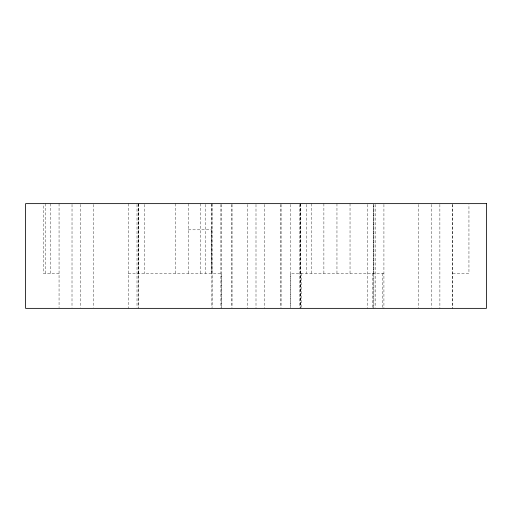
<?xml version="1.0" encoding="UTF-8"?>
<svg xmlns="http://www.w3.org/2000/svg" width="512" height="512" viewBox="0 0 512 512"><rect width="100%" height="100%" fill="white"/><g stroke="black" fill="none" stroke-linecap="round" stroke-linejoin="round"><path stroke-width="0.38" stroke-dasharray="2.56 1.92" d="M188.339 229.818L211.546 229.818L211.949 273.453M59.059 273.453L43.456 273.453L43.456 203.635M128.282 273.453L221.53 273.453L221.53 308.365M383.923 273.453L290.47 273.453L290.47 307.571M452.742 273.453L468.947 273.453L468.947 204.429M452.768 204.429L452.768 308.365M452.742 204.429L452.742 308.365M439.872 204.435L439.891 308.365M431.187 204.435L431.206 307.565M418.33 204.435L418.33 308.365M383.923 204.429L383.923 308.365M382.534 273.453L382.534 308.365M375.2 204.435L375.2 307.565M373.907 204.429L373.907 308.365M373.517 307.571L373.517 204.429L373.485 273.453M372.736 273.453L372.685 308.365M367.712 204.429L367.712 308.365M350.035 203.635L350.035 273.453M336.96 203.635L336.96 273.453M323.885 203.635L323.885 273.453M311.706 203.635L311.706 273.453M306.214 204.429L306.214 273.453M301.216 273.453L301.242 307.571M300.576 203.635L300.576 307.571M300.365 203.635L300.365 307.571M300.186 204.429L300.186 308.365M299.795 204.435L299.795 307.565M290.611 204.435L290.611 307.565M281.107 204.435L281.107 307.565M280.461 204.435L280.461 307.565M264.73 204.435L264.73 308.365M255.994 204.435L256 308.365M247.27 204.435L247.27 308.365M232.064 204.435L232.064 307.565M231.693 204.435L231.693 307.565M221.389 204.435L221.389 307.565M220.877 204.435L220.877 307.565M212.102 203.635L212.102 307.571M211.917 204.429L211.917 307.571M211.501 203.635L211.501 273.453M205.786 204.429L205.786 273.453M200.55 203.635L200.55 273.453M188.339 203.635L188.339 273.453M175.238 203.635L175.238 273.453M144.698 204.429L144.698 273.453M138.771 203.635L138.771 273.453M138.547 203.635L138.547 308.365M138.17 204.429L138.17 307.571M137.011 204.435L137.011 307.565M128.282 203.635L128.282 308.365M93.67 204.435L93.67 307.565M80.717 204.435L80.73 307.565M72.026 204.435L72.006 307.565M59.059 203.635L59.059 307.565M50.24 203.635L50.24 273.453M45.184 203.635L45.184 273.453"/><path stroke-width="0.77" d="M486.4 203.635L25.6 203.635L25.6 308.365L486.4 308.365L486.4 203.635"/></g></svg>
